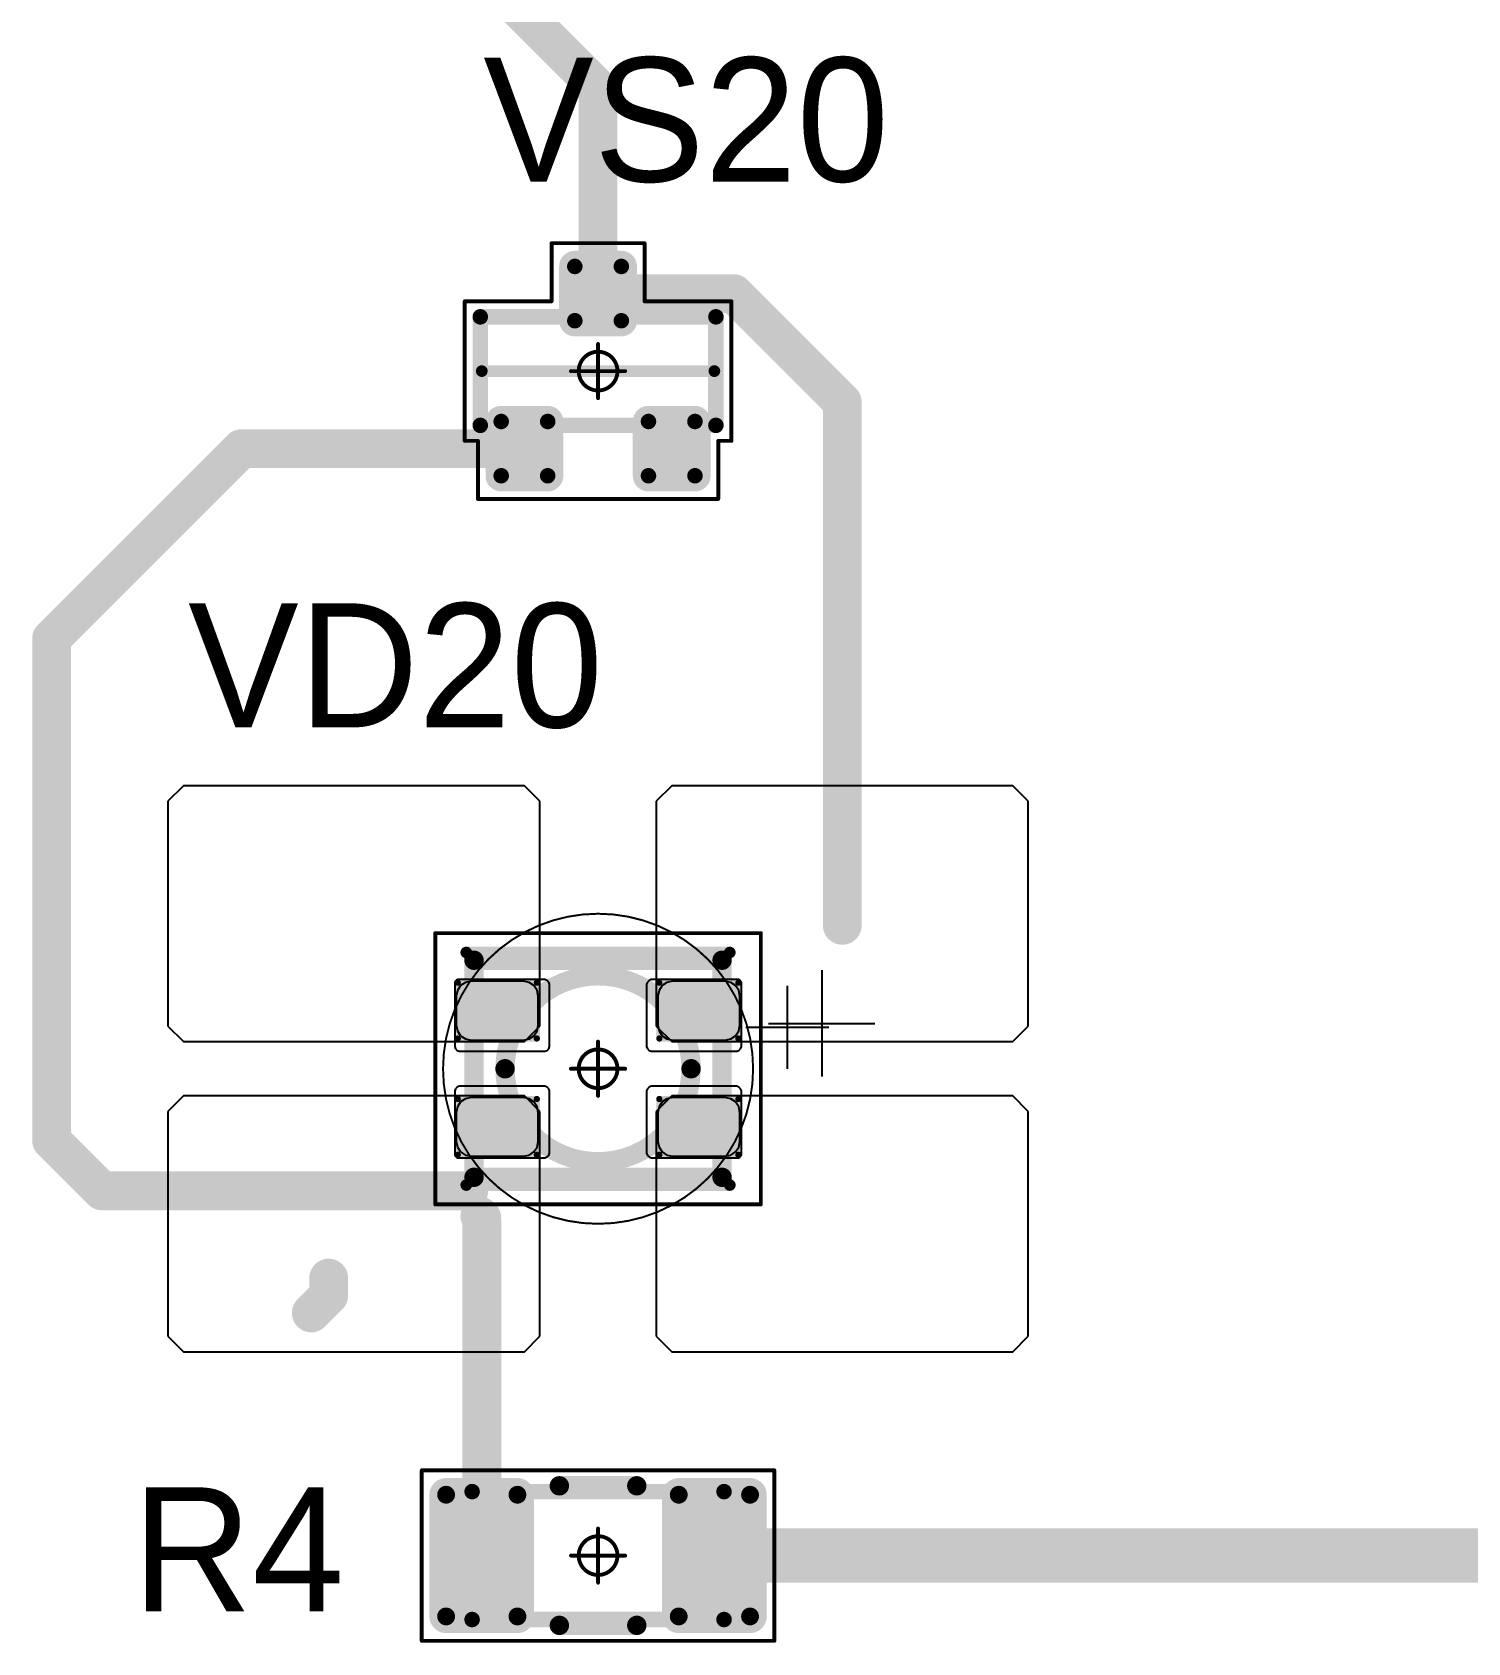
# Model space of a CAD drawing. Header units: millimetres. Extents: x 0 to 400, y 0 to 514.
# Drawn here: x 132.7 to 151.22, y 285.1 to 305.87 of the extents above; entities that cross this region are included whole.
import ezdxf

# ---------------------------------------------------------------- set-up
doc = ezdxf.new("R2010")
doc.units = ezdxf.units.MM
for name, color, linetype in [('Mechanical13', 56, 'Continuous'), ('Mechanical15', 56, 'Continuous'), ('Mechanical2', 216, 'Continuous'), ('TopLayer', 1, 'Continuous'), ('TopOverlay', 2, 'Continuous'), ('TopPaste', 8, 'Continuous'), ('TopSolder', 216, 'Continuous')]:
    doc.layers.add(name, color=color, linetype=linetype)

# ---------------------------------------------------------------- blocks, each defined once
blk = doc.blocks.new('SOT23_162')
at = {"layer": 'Mechanical13', "const_width": 0.2}
for points in [[(-0.7, 1.52), (0.7, 1.52)], [(-0.7, 1.52), (-0.7, -1.52)], [(0.7, 1.52), (0.7, -1.52)], [(-0.7, -1.52), (0.7, -1.52)]]:
    blk.add_lwpolyline(points, dxfattribs=at)
at = {"layer": 'Mechanical13', "const_width": 0.1}
for points in [[(-0.75, 1.52, 1), (-0.65, 1.52, 1)], [(-0.75, 1.52, 1), (-0.65, 1.52, 1)], [(0.65, 1.52, 1), (0.75, 1.52, 1)], [(0.65, 1.52, 1), (0.75, 1.52, 1)], [(-0.75, -1.52, 1), (-0.65, -1.52, 1)], [(-0.75, -1.52, 1), (-0.65, -1.52, 1)], [(0.65, -1.52, 1), (0.75, -1.52, 1)], [(0.65, -1.52, 1), (0.75, -1.52, 1)]]:
    blk.add_lwpolyline(points, format="xyb", close=True, dxfattribs=at)
at = {"layer": 'Mechanical15', "const_width": 0.05}
for points in [[(-0.9, 1.72), (-0.9, 1.55)], [(-0.9, 1.72), (0.9, 1.72)], [(0.9, 1.72), (0.9, 0.6)], [(-1.65, 1.55), (-1.65, -1.55)], [(-1.65, 1.55), (-0.9, 1.55)], [(0.9, 0.6), (1.65, 0.6)], [(1.65, 0.6), (1.65, -0.6)], [(0, 0.35), (0, -0.35)], [(-0.35, 0), (0.35, 0)], [(0.9, -0.6), (1.65, -0.6)], [(0.9, -0.6), (0.9, -1.72)], [(-1.65, -1.55), (-0.9, -1.55)], [(-0.9, -1.55), (-0.9, -1.72)], [(-0.9, -1.72), (0.9, -1.72)]]:
    blk.add_lwpolyline(points, dxfattribs=at)
at = {"layer": 'Mechanical15'}
for points, const_width in [([(-0.913, 1.72, 1), (-0.888, 1.72, 1)], 0.025), ([(-0.913, 1.72, 1), (-0.888, 1.72, 1)], 0.025), ([(0.888, 1.72, 1), (0.913, 1.72, 1)], 0.025), ([(0.888, 1.72, 1), (0.913, 1.72, 1)], 0.025), ([(-1.662, 1.55, 1), (-1.637, 1.55, 1)], 0.025), ([(-1.662, 1.55, 1), (-1.637, 1.55, 1)], 0.025), ([(-0.913, 1.55, 1), (-0.888, 1.55, 1)], 0.025), ([(-0.913, 1.55, 1), (-0.888, 1.55, 1)], 0.025), ([(0.888, 0.6, 1), (0.913, 0.6, 1)], 0.025), ([(0.888, 0.6, 1), (0.913, 0.6, 1)], 0.025), ([(1.637, 0.6, 1), (1.662, 0.6, 1)], 0.025), ([(1.637, 0.6, 1), (1.662, 0.6, 1)], 0.025), ([(0.25, 0, 1), (-0.25, 0, 1)], 0.05), ([(-0.012, 0.35, 1), (0.012, 0.35, 1)], 0.025), ([(-0.362, 0, 1), (-0.337, 0, 1)], 0.025), ([(-0.262, 0, 1), (-0.238, 0, 1)], 0.025), ([(0.238, 0, 1), (0.262, 0, 1)], 0.025), ([(0.337, 0, 1), (0.362, 0, 1)], 0.025), ([(-0.012, -0.35, 1), (0.012, -0.35, 1)], 0.025), ([(0.888, -0.6, 1), (0.913, -0.6, 1)], 0.025), ([(0.888, -0.6, 1), (0.913, -0.6, 1)], 0.025), ([(1.637, -0.6, 1), (1.662, -0.6, 1)], 0.025), ([(1.637, -0.6, 1), (1.662, -0.6, 1)], 0.025), ([(-1.662, -1.55, 1), (-1.637, -1.55, 1)], 0.025), ([(-1.662, -1.55, 1), (-1.637, -1.55, 1)], 0.025), ([(-0.913, -1.55, 1), (-0.888, -1.55, 1)], 0.025), ([(-0.913, -1.55, 1), (-0.888, -1.55, 1)], 0.025), ([(-0.913, -1.72, 1), (-0.888, -1.72, 1)], 0.025), ([(-0.913, -1.72, 1), (-0.888, -1.72, 1)], 0.025), ([(0.888, -1.72, 1), (0.913, -1.72, 1)], 0.025), ([(0.888, -1.72, 1), (0.913, -1.72, 1)], 0.025)]:
    blk.add_lwpolyline(points, format="xyb", close=True, dxfattribs=dict(at, const_width=const_width))
at = {"layer": 'TopLayer', "const_width": 0.1}
for points in [[(-1.4, 1.25, 1), (-1.3, 1.25, 1)], [(-0.7, 1.25, 1), (-0.6, 1.25, 1)], [(-1.4, 0.65, 1), (-1.3, 0.65, 1)], [(-0.7, 0.65, 1), (-0.6, 0.65, 1)], [(0.6, 0.3, 1), (0.7, 0.3, 1)], [(1.3, 0.3, 1), (1.4, 0.3, 1)], [(0.6, -0.3, 1), (0.7, -0.3, 1)], [(1.3, -0.3, 1), (1.4, -0.3, 1)], [(-1.4, -0.65, 1), (-1.3, -0.65, 1)], [(-0.7, -0.65, 1), (-0.6, -0.65, 1)], [(-1.4, -1.25, 1), (-1.3, -1.25, 1)], [(-0.7, -1.25, 1), (-0.6, -1.25, 1)]]:
    blk.add_lwpolyline(points, format="xyb", close=True, dxfattribs=at)
at = {"layer": 'TopLayer'}
for points in [[(-1.45, 1.25), (-1.45, 0.65), (-0.55, 1.25), (-0.55, 0.65)], [(-1.35, 1.35), (-1.35, 0.55), (-0.65, 1.35), (-0.65, 0.55)], [(0.55, 0.3), (0.55, -0.3), (1.45, 0.3), (1.45, -0.3)], [(0.65, 0.4), (0.65, -0.4), (1.35, 0.4), (1.35, -0.4)], [(-1.35, -0.55), (-1.35, -1.35), (-0.65, -0.55), (-0.65, -1.35)], [(-1.45, -0.65), (-1.45, -1.25), (-0.55, -0.65), (-0.55, -1.25)]]:
    blk.add_solid(points, dxfattribs=at)
at = {"layer": 'TopOverlay', "const_width": 0.15}
blk.add_lwpolyline([(0, 1.5), (0, -1.5)], dxfattribs=at)
at = {"layer": 'TopOverlay', "const_width": 0.075}
for points in [[(-0.038, 1.5, 1), (0.038, 1.5, 1)], [(-0.038, -1.5, 1), (0.038, -1.5, 1)]]:
    blk.add_lwpolyline(points, format="xyb", close=True, dxfattribs=at)
at = {"layer": 'TopPaste', "const_width": 0.075}
for points in [[(-1.387, 1.25, 1), (-1.313, 1.25, 1)], [(-0.687, 1.25, 1), (-0.613, 1.25, 1)], [(-1.387, 0.65, 1), (-1.313, 0.65, 1)], [(-0.687, 0.65, 1), (-0.613, 0.65, 1)], [(0.613, 0.3, 1), (0.687, 0.3, 1)], [(1.313, 0.3, 1), (1.387, 0.3, 1)], [(0.613, -0.3, 1), (0.687, -0.3, 1)], [(1.313, -0.3, 1), (1.387, -0.3, 1)], [(-1.387, -0.65, 1), (-1.313, -0.65, 1)], [(-0.687, -0.65, 1), (-0.613, -0.65, 1)], [(-1.387, -1.25, 1), (-1.313, -1.25, 1)], [(-0.687, -1.25, 1), (-0.613, -1.25, 1)]]:
    blk.add_lwpolyline(points, format="xyb", close=True, dxfattribs=at)
at = {"layer": 'TopPaste'}
for points in [[(-1.425, 1.25), (-1.425, 0.65), (-0.575, 1.25), (-0.575, 0.65)], [(-1.35, 1.325), (-1.35, 0.575), (-0.65, 1.325), (-0.65, 0.575)], [(0.575, 0.3), (0.575, -0.3), (1.425, 0.3), (1.425, -0.3)], [(0.65, 0.375), (0.65, -0.375), (1.35, 0.375), (1.35, -0.375)], [(-1.35, -0.575), (-1.35, -1.325), (-0.65, -0.575), (-0.65, -1.325)], [(-1.425, -0.65), (-1.425, -1.25), (-0.575, -0.65), (-0.575, -1.25)]]:
    blk.add_solid(points, dxfattribs=at)
at = {"layer": 'TopSolder', "const_width": 0.202}
for points in [[(-1.451, 1.25, 1), (-1.249, 1.25, 1)], [(-0.751, 1.25, 1), (-0.549, 1.25, 1)], [(-1.451, 0.65, 1), (-1.249, 0.65, 1)], [(-0.751, 0.65, 1), (-0.549, 0.65, 1)], [(0.549, 0.3, 1), (0.751, 0.3, 1)], [(1.249, 0.3, 1), (1.451, 0.3, 1)], [(0.549, -0.3, 1), (0.751, -0.3, 1)], [(1.249, -0.3, 1), (1.451, -0.3, 1)], [(-1.451, -0.65, 1), (-1.249, -0.65, 1)], [(-0.751, -0.65, 1), (-0.549, -0.65, 1)], [(-1.451, -1.25, 1), (-1.249, -1.25, 1)], [(-0.751, -1.25, 1), (-0.549, -1.25, 1)]]:
    blk.add_lwpolyline(points, format="xyb", close=True, dxfattribs=at)
at = {"layer": 'TopSolder'}
for points in [[(-1.552, 1.25), (-1.552, 0.65), (-0.448, 1.25), (-0.448, 0.65)], [(-1.35, 1.452), (-1.35, 0.448), (-0.65, 1.452), (-0.65, 0.448)], [(0.65, 0.502), (0.65, -0.502), (1.35, 0.502), (1.35, -0.502)], [(0.448, 0.3), (0.448, -0.3), (1.552, 0.3), (1.552, -0.3)], [(-1.35, -0.448), (-1.35, -1.452), (-0.65, -0.448), (-0.65, -1.452)], [(-1.552, -0.65), (-1.552, -1.25), (-0.448, -0.65), (-0.448, -1.25)]]:
    blk.add_solid(points, dxfattribs=at)
blk = doc.blocks.new('E65F_335')
at = {"layer": 'Mechanical13'}
for p, q in [((2.441, 1.071), (2.441, 0)), ((1.905, 0.536), (2.976, 0.536))]:
    blk.add_line(p, q, dxfattribs=at)
at = {"layer": 'Mechanical13', "const_width": 0.25}
for points in [[(-1.6, -1.4), (-1.6, 1.4)], [(-1.6, 1.4), (1.6, 1.4)], [(1.6, -1.4), (1.6, 1.4)], [(-1.6, -1.4), (1.6, -1.4)]]:
    blk.add_lwpolyline(points, dxfattribs=at)
at = {"layer": 'Mechanical13'}
for points, const_width in [([(-1.663, 1.4, 1), (-1.538, 1.4, 1)], 0.125), ([(-1.663, 1.4, 1), (-1.538, 1.4, 1)], 0.125), ([(1.537, 1.4, 1), (1.662, 1.4, 1)], 0.125), ([(1.537, 1.4, 1), (1.662, 1.4, 1)], 0.125), ([(1.2, 0, 1), (-1.2, 0, 1)], 0.25), ([(-1.263, 0, 1), (-1.138, 0, 1)], 0.125), ([(1.137, 0, 1), (1.262, 0, 1)], 0.125), ([(-1.663, -1.4, 1), (-1.538, -1.4, 1)], 0.125), ([(-1.663, -1.4, 1), (-1.538, -1.4, 1)], 0.125), ([(1.537, -1.4, 1), (1.662, -1.4, 1)], 0.125), ([(1.537, -1.4, 1), (1.662, -1.4, 1)], 0.125)]:
    blk.add_lwpolyline(points, format="xyb", close=True, dxfattribs=dict(at, const_width=const_width))
at = {"layer": 'Mechanical15', "const_width": 0.05}
for points in [[(-2.1, 1.75), (2.1, 1.75)], [(-2.1, -1.75), (-2.1, 1.75)], [(2.1, -1.75), (2.1, 1.75)], [(0, -0.35), (0, 0.35)], [(0, -0.35), (0, 0.35)], [(-0.35, 0), (0.35, 0)], [(-0.35, 0), (0.35, 0)], [(-2.1, -1.75), (2.1, -1.75)]]:
    blk.add_lwpolyline(points, dxfattribs=at)
at = {"layer": 'Mechanical15'}
for points, const_width in [([(-2.113, 1.75, 1), (-2.088, 1.75, 1)], 0.025), ([(-2.113, 1.75, 1), (-2.088, 1.75, 1)], 0.025), ([(2.087, 1.75, 1), (2.112, 1.75, 1)], 0.025), ([(2.087, 1.75, 1), (2.112, 1.75, 1)], 0.025), ([(0.25, 0, 1), (-0.25, 0, 1)], 0.05), ([(0.25, 0, 1), (-0.25, 0, 1)], 0.05), ([(-0.013, 0.35, 1), (0.012, 0.35, 1)], 0.025), ([(-0.013, 0.35, 1), (0.012, 0.35, 1)], 0.025), ([(-0.363, 0, 1), (-0.338, 0, 1)], 0.025), ([(-0.363, 0, 1), (-0.338, 0, 1)], 0.025), ([(-0.263, 0, 1), (-0.238, 0, 1)], 0.025), ([(-0.263, 0, 1), (-0.238, 0, 1)], 0.025), ([(0.237, 0, 1), (0.262, 0, 1)], 0.025), ([(0.237, 0, 1), (0.262, 0, 1)], 0.025), ([(0.337, 0, 1), (0.362, 0, 1)], 0.025), ([(0.337, 0, 1), (0.362, 0, 1)], 0.025), ([(-0.013, -0.35, 1), (0.012, -0.35, 1)], 0.025), ([(-0.013, -0.35, 1), (0.012, -0.35, 1)], 0.025), ([(-2.113, -1.75, 1), (-2.088, -1.75, 1)], 0.025), ([(-2.113, -1.75, 1), (-2.088, -1.75, 1)], 0.025), ([(2.087, -1.75, 1), (2.112, -1.75, 1)], 0.025), ([(2.087, -1.75, 1), (2.112, -1.75, 1)], 0.025)]:
    blk.add_lwpolyline(points, format="xyb", close=True, dxfattribs=dict(at, const_width=const_width))
at = {"layer": 'TopLayer'}
for p, q in [((-5.35, 3.65), (-5.55, 3.45)), ((-0.95, 3.65), (-5.35, 3.65)), ((-5.35, 3.65), (-5.35, 3.65)), ((-0.75, 3.45), (-0.95, 3.65)), ((0.95, 3.65), (0.75, 3.45)), ((5.35, 3.65), (0.95, 3.65)), ((0.95, 3.65), (0.95, 3.65)), ((5.55, 3.45), (5.35, 3.65)), ((-5.55, 3.45), (-5.55, 3.45)), ((-5.55, 3.45), (-5.55, 0.55)), ((-0.75, 0.55), (-0.75, 3.45)), ((0.75, 3.45), (0.75, 3.45)), ((0.75, 3.45), (0.75, 0.55)), ((5.55, 0.55), (5.55, 3.45)), ((-5.55, 0.55), (-5.35, 0.35)), ((-0.95, 0.35), (-0.75, 0.55)), ((0.75, 0.55), (0.95, 0.35)), ((5.35, 0.35), (5.55, 0.55)), ((-5.35, 0.35), (-0.95, 0.35)), ((0.95, 0.35), (5.35, 0.35)), ((-5.35, -0.35), (-5.55, -0.55)), ((-0.95, -0.35), (-5.35, -0.35)), ((-5.35, -0.35), (-5.35, -0.35)), ((-0.75, -0.55), (-0.95, -0.35)), ((0.95, -0.35), (0.75, -0.55)), ((5.35, -0.35), (0.95, -0.35)), ((0.95, -0.35), (0.95, -0.35)), ((5.55, -0.55), (5.35, -0.35)), ((-5.55, -0.55), (-5.55, -0.55)), ((-5.55, -0.55), (-5.55, -3.45)), ((-0.75, -3.45), (-0.75, -0.55)), ((0.75, -0.55), (0.75, -0.55)), ((0.75, -0.55), (0.75, -3.45)), ((5.55, -3.45), (5.55, -0.55)), ((-5.55, -3.45), (-5.35, -3.65)), ((-0.95, -3.65), (-0.75, -3.45)), ((0.75, -3.45), (0.95, -3.65)), ((5.35, -3.65), (5.55, -3.45)), ((-5.35, -3.65), (-0.95, -3.65)), ((0.95, -3.65), (5.35, -3.65))]:
    blk.add_line(p, q, dxfattribs=at)
at = {"layer": 'TopLayer', "const_width": 0.04}
for points in [[(-1.83, 1.11, 1), (-1.79, 1.11, 1)], [(-0.81, 1.11, 1), (-0.77, 1.11, 1)], [(0.77, 1.11, 1), (0.81, 1.11, 1)], [(1.79, 1.11, 1), (1.83, 1.11, 1)], [(-1.83, 0.39, 1), (-1.79, 0.39, 1)], [(-0.81, 0.39, 1), (-0.77, 0.39, 1)], [(0.77, 0.39, 1), (0.81, 0.39, 1)], [(1.79, 0.39, 1), (1.83, 0.39, 1)], [(-1.83, -0.39, 1), (-1.79, -0.39, 1)], [(-0.81, -0.39, 1), (-0.77, -0.39, 1)], [(0.77, -0.39, 1), (0.81, -0.39, 1)], [(1.79, -0.39, 1), (1.83, -0.39, 1)], [(-1.83, -1.11, 1), (-1.79, -1.11, 1)], [(-0.81, -1.11, 1), (-0.77, -1.11, 1)], [(0.77, -1.11, 1), (0.81, -1.11, 1)], [(1.79, -1.11, 1), (1.83, -1.11, 1)]]:
    blk.add_lwpolyline(points, format="xyb", close=True, dxfattribs=at)
at = {"layer": 'TopLayer'}
for points in [[(-1.85, 1.11), (-1.85, 0.39), (-0.75, 1.11), (-0.75, 0.39)], [(-1.81, 1.15), (-1.81, 0.35), (-0.79, 1.15), (-0.79, 0.35)], [(0.75, 1.11), (0.75, 0.39), (1.85, 1.11), (1.85, 0.39)], [(0.79, 1.15), (0.79, 0.35), (1.81, 1.15), (1.81, 0.35)], [(-1.85, -0.39), (-1.85, -1.11), (-0.75, -0.39), (-0.75, -1.11)], [(-1.81, -0.35), (-1.81, -1.15), (-0.79, -0.35), (-0.79, -1.15)], [(0.75, -0.39), (0.75, -1.11), (1.85, -0.39), (1.85, -1.11)], [(0.79, -0.35), (0.79, -1.15), (1.81, -0.35), (1.81, -1.15)]]:
    blk.add_solid(points, dxfattribs=at)
at = {"layer": 'TopOverlay'}
for p, q in [((2.886, 1.271), (2.886, -0.1)), ((2.2, 0.586), (3.571, 0.586))]:
    blk.add_line(p, q, dxfattribs=at)
at = {"layer": 'TopOverlay', "const_width": 0.15}
for points in [[(-1.7, 1.5), (1.7, 1.5)], [(-1.7, -1.5), (1.7, -1.5)]]:
    blk.add_lwpolyline(points, dxfattribs=at)
at = {"layer": 'TopOverlay', "const_width": 0.075}
for points in [[(-1.738, 1.5, 1), (-1.663, 1.5, 1)], [(1.662, 1.5, 1), (1.737, 1.5, 1)], [(-1.738, -1.5, 1), (-1.663, -1.5, 1)], [(1.662, -1.5, 1), (1.737, -1.5, 1)]]:
    blk.add_lwpolyline(points, format="xyb", close=True, dxfattribs=at)
at = {"layer": 'TopPaste'}
for p, q in [((-1.773, 1.073), (-1.814, 1.011)), ((-1.711, 1.114), (-1.773, 1.073)), ((-1.638, 1.129), (-1.711, 1.114)), ((-0.963, 1.129), (-1.638, 1.129)), ((-0.889, 1.114), (-0.963, 1.129)), ((-0.827, 1.073), (-0.889, 1.114)), ((-0.786, 1.011), (-0.827, 1.073)), ((0.827, 1.073), (0.786, 1.011)), ((0.889, 1.114), (0.827, 1.073)), ((0.962, 1.129), (0.889, 1.114)), ((1.637, 1.129), (0.962, 1.129)), ((1.711, 1.114), (1.637, 1.129)), ((1.773, 1.073), (1.711, 1.114)), ((1.814, 1.011), (1.773, 1.073)), ((-1.814, 1.011), (-1.829, 0.938)), ((-1.829, 0.938), (-1.829, 0.563)), ((-0.771, 0.938), (-0.786, 1.011)), ((-0.771, 0.563), (-0.771, 0.938)), ((0.786, 1.011), (0.771, 0.938)), ((0.771, 0.938), (0.771, 0.563)), ((1.829, 0.938), (1.814, 1.011)), ((1.829, 0.563), (1.829, 0.938)), ((-1.829, 0.563), (-1.814, 0.489)), ((-1.814, 0.489), (-1.773, 0.427)), ((-1.773, 0.427), (-1.711, 0.386)), ((-0.889, 0.386), (-0.827, 0.427)), ((-0.827, 0.427), (-0.786, 0.489)), ((-0.786, 0.489), (-0.771, 0.563)), ((0.771, 0.563), (0.786, 0.489)), ((0.786, 0.489), (0.827, 0.427)), ((0.827, 0.427), (0.889, 0.386)), ((1.711, 0.386), (1.773, 0.427)), ((1.773, 0.427), (1.814, 0.489)), ((1.814, 0.489), (1.829, 0.563)), ((-1.711, 0.386), (-1.638, 0.371)), ((-1.638, 0.371), (-0.963, 0.371)), ((-0.963, 0.371), (-0.889, 0.386)), ((0.889, 0.386), (0.962, 0.371)), ((0.962, 0.371), (1.637, 0.371)), ((1.637, 0.371), (1.711, 0.386)), ((-1.711, -0.386), (-1.773, -0.427)), ((-1.638, -0.371), (-1.711, -0.386)), ((-0.963, -0.371), (-1.638, -0.371)), ((-0.889, -0.386), (-0.963, -0.371)), ((-0.827, -0.427), (-0.889, -0.386)), ((0.889, -0.386), (0.827, -0.427)), ((0.962, -0.371), (0.889, -0.386)), ((1.637, -0.371), (0.962, -0.371)), ((1.711, -0.386), (1.637, -0.371)), ((1.773, -0.427), (1.711, -0.386)), ((-1.814, -0.489), (-1.829, -0.563)), ((-1.829, -0.563), (-1.829, -0.938)), ((-1.773, -0.427), (-1.814, -0.489)), ((-0.786, -0.489), (-0.827, -0.427)), ((-0.771, -0.563), (-0.786, -0.489)), ((-0.771, -0.938), (-0.771, -0.563)), ((0.786, -0.489), (0.771, -0.563)), ((0.771, -0.563), (0.771, -0.938)), ((0.827, -0.427), (0.786, -0.489)), ((1.814, -0.489), (1.773, -0.427)), ((1.829, -0.563), (1.814, -0.489)), ((1.829, -0.938), (1.829, -0.563)), ((-1.829, -0.938), (-1.814, -1.011)), ((-1.814, -1.011), (-1.773, -1.073)), ((-0.827, -1.073), (-0.786, -1.011)), ((-0.786, -1.011), (-0.771, -0.938)), ((0.771, -0.938), (0.786, -1.011)), ((0.786, -1.011), (0.827, -1.073)), ((1.773, -1.073), (1.814, -1.011)), ((1.814, -1.011), (1.829, -0.938)), ((-1.773, -1.073), (-1.711, -1.114)), ((-1.711, -1.114), (-1.638, -1.129)), ((-1.638, -1.129), (-0.963, -1.129)), ((-0.963, -1.129), (-0.889, -1.114)), ((-0.889, -1.114), (-0.827, -1.073)), ((0.827, -1.073), (0.889, -1.114)), ((0.889, -1.114), (0.962, -1.129)), ((0.962, -1.129), (1.637, -1.129)), ((1.637, -1.129), (1.711, -1.114)), ((1.711, -1.114), (1.773, -1.073))]:
    blk.add_line(p, q, dxfattribs=at)
at = {"layer": 'TopSolder'}
for p, q in [((-1.842, 1.129), (-1.85, 1.111)), ((-1.85, 1.111), (-1.85, 1.101)), ((-1.85, 1.101), (-1.85, 1.101)), ((-1.85, 1.101), (-1.85, 0.301)), ((-1.828, 1.143), (-1.842, 1.129)), ((-1.81, 1.151), (-1.828, 1.143)), ((-1.8, 1.151), (-1.81, 1.151)), ((-0.7, 1.151), (-1.8, 1.151)), ((-0.685, 1.151), (-0.7, 1.151)), ((-0.7, 1.151), (-0.7, 1.151)), ((-0.658, 1.139), (-0.685, 1.151)), ((-0.636, 1.118), (-0.658, 1.139)), ((-0.625, 1.09), (-0.636, 1.118)), ((-0.625, 1.076), (-0.625, 1.09)), ((-0.625, 0.301), (-0.625, 1.076)), ((0.636, 1.118), (0.625, 1.09)), ((0.625, 1.09), (0.625, 1.076)), ((0.625, 1.076), (0.625, 1.076)), ((0.625, 1.076), (0.625, 0.301)), ((0.657, 1.139), (0.636, 1.118)), ((0.685, 1.151), (0.657, 1.139)), ((0.7, 1.151), (0.685, 1.151)), ((1.8, 1.151), (0.7, 1.151)), ((1.81, 1.151), (1.8, 1.151)), ((1.8, 1.151), (1.8, 1.151)), ((1.828, 1.143), (1.81, 1.151)), ((1.842, 1.129), (1.828, 1.143)), ((1.85, 1.111), (1.842, 1.129)), ((1.85, 1.101), (1.85, 1.111)), ((1.85, 0.301), (1.85, 1.101)), ((-1.85, 0.301), (-1.85, 0.286)), ((-1.85, 0.286), (-1.839, 0.258)), ((-1.839, 0.258), (-1.818, 0.237)), ((-1.818, 0.237), (-1.79, 0.226)), ((-1.79, 0.226), (-1.775, 0.226)), ((-1.775, 0.226), (-1.775, 0.226)), ((-1.775, 0.226), (-0.7, 0.226)), ((-0.7, 0.226), (-0.685, 0.226)), ((-0.685, 0.226), (-0.658, 0.237)), ((-0.658, 0.237), (-0.636, 0.258)), ((-0.636, 0.258), (-0.625, 0.286)), ((-0.625, 0.286), (-0.625, 0.301)), ((-0.625, 0.301), (-0.625, 0.301)), ((0.625, 0.301), (0.625, 0.286)), ((0.625, 0.286), (0.636, 0.258)), ((0.636, 0.258), (0.657, 0.237)), ((0.657, 0.237), (0.685, 0.226)), ((0.685, 0.226), (0.7, 0.226)), ((0.7, 0.226), (0.7, 0.226)), ((0.7, 0.226), (1.775, 0.226)), ((1.775, 0.226), (1.79, 0.226)), ((1.79, 0.226), (1.817, 0.237)), ((1.817, 0.237), (1.839, 0.258)), ((1.839, 0.258), (1.85, 0.286)), ((1.85, 0.286), (1.85, 0.301)), ((1.85, 0.301), (1.85, 0.301)), ((-1.839, -0.257), (-1.85, -0.285)), ((-1.85, -0.285), (-1.85, -0.299)), ((-1.85, -0.299), (-1.85, -0.299)), ((-1.85, -0.299), (-1.85, -1.099)), ((-1.818, -0.236), (-1.839, -0.257)), ((-1.79, -0.224), (-1.818, -0.236)), ((-1.775, -0.224), (-1.79, -0.224)), ((-0.7, -0.224), (-1.775, -0.224)), ((-0.685, -0.224), (-0.7, -0.224)), ((-0.7, -0.224), (-0.7, -0.224)), ((-0.658, -0.236), (-0.685, -0.224)), ((-0.636, -0.257), (-0.658, -0.236)), ((-0.625, -0.285), (-0.636, -0.257)), ((-0.625, -0.299), (-0.625, -0.285)), ((-0.625, -1.074), (-0.625, -0.299)), ((0.636, -0.257), (0.625, -0.285)), ((0.625, -0.285), (0.625, -0.299)), ((0.625, -0.299), (0.625, -0.299)), ((0.625, -0.299), (0.625, -1.074)), ((0.657, -0.236), (0.636, -0.257)), ((0.685, -0.224), (0.657, -0.236)), ((0.7, -0.224), (0.685, -0.224)), ((1.775, -0.224), (0.7, -0.224)), ((1.79, -0.224), (1.775, -0.224)), ((1.775, -0.224), (1.775, -0.224)), ((1.817, -0.236), (1.79, -0.224)), ((1.839, -0.257), (1.817, -0.236)), ((1.85, -0.285), (1.839, -0.257)), ((1.85, -0.299), (1.85, -0.285)), ((1.85, -1.099), (1.85, -0.299)), ((-1.85, -1.099), (-1.85, -1.109)), ((-1.85, -1.109), (-1.842, -1.128)), ((-1.842, -1.128), (-1.828, -1.142)), ((-1.828, -1.142), (-1.81, -1.149)), ((-1.81, -1.149), (-1.8, -1.149)), ((-1.8, -1.149), (-0.7, -1.149)), ((-1.8, -1.149), (-1.8, -1.149)), ((-0.7, -1.149), (-0.685, -1.149)), ((-0.685, -1.149), (-0.658, -1.138)), ((-0.658, -1.138), (-0.636, -1.117)), ((-0.636, -1.117), (-0.625, -1.089)), ((-0.625, -1.089), (-0.625, -1.074)), ((-0.625, -1.074), (-0.625, -1.074)), ((0.625, -1.074), (0.625, -1.089)), ((0.625, -1.089), (0.636, -1.117)), ((0.636, -1.117), (0.657, -1.138)), ((0.657, -1.138), (0.685, -1.149)), ((0.685, -1.149), (0.7, -1.149)), ((0.7, -1.149), (1.8, -1.149)), ((0.7, -1.149), (0.7, -1.149)), ((1.8, -1.149), (1.81, -1.149)), ((1.81, -1.149), (1.828, -1.142)), ((1.828, -1.142), (1.842, -1.128)), ((1.842, -1.128), (1.85, -1.109)), ((1.85, -1.109), (1.85, -1.099)), ((1.85, -1.099), (1.85, -1.099))]:
    blk.add_line(p, q, dxfattribs=at)
blk = doc.blocks.new('RC1206S_388')
at = {"layer": 'Mechanical13', "const_width": 0.2}
for points in [[(-1.625, -0.825), (-1.625, 0.825)], [(-1.625, 0.825), (1.625, 0.825)], [(1.625, -0.825), (1.625, 0.825)], [(-1.625, -0.825), (1.625, -0.825)]]:
    blk.add_lwpolyline(points, dxfattribs=at)
at = {"layer": 'Mechanical13', "const_width": 0.1}
for points in [[(-1.675, 0.825, 1), (-1.575, 0.825, 1)], [(-1.675, 0.825, 1), (-1.575, 0.825, 1)], [(1.575, 0.825, 1), (1.675, 0.825, 1)], [(1.575, 0.825, 1), (1.675, 0.825, 1)], [(-1.675, -0.825, 1), (-1.575, -0.825, 1)], [(-1.675, -0.825, 1), (-1.575, -0.825, 1)], [(1.575, -0.825, 1), (1.675, -0.825, 1)], [(1.575, -0.825, 1), (1.675, -0.825, 1)]]:
    blk.add_lwpolyline(points, format="xyb", close=True, dxfattribs=at)
at = {"layer": 'Mechanical15', "const_width": 0.05}
for points in [[(-2.275, -1.1), (-2.275, 1.1)], [(-2.275, 1.1), (2.275, 1.1)], [(2.275, -1.1), (2.275, 1.1)], [(0, -0.35), (0, 0.35)], [(-0.35, 0), (0.35, 0)], [(-2.275, -1.1), (2.275, -1.1)]]:
    blk.add_lwpolyline(points, dxfattribs=at)
at = {"layer": 'Mechanical15'}
for points, const_width in [([(-2.287, 1.1, 1), (-2.262, 1.1, 1)], 0.025), ([(-2.287, 1.1, 1), (-2.262, 1.1, 1)], 0.025), ([(2.262, 1.1, 1), (2.287, 1.1, 1)], 0.025), ([(2.262, 1.1, 1), (2.287, 1.1, 1)], 0.025), ([(0.25, 0, 1), (-0.25, 0, 1)], 0.05), ([(-0.012, 0.35, 1), (0.012, 0.35, 1)], 0.025), ([(-0.362, 0, 1), (-0.337, 0, 1)], 0.025), ([(-0.262, 0, 1), (-0.238, 0, 1)], 0.025), ([(0.238, 0, 1), (0.262, 0, 1)], 0.025), ([(0.337, 0, 1), (0.362, 0, 1)], 0.025), ([(-0.012, -0.35, 1), (0.012, -0.35, 1)], 0.025), ([(-2.287, -1.1, 1), (-2.262, -1.1, 1)], 0.025), ([(-2.287, -1.1, 1), (-2.262, -1.1, 1)], 0.025), ([(2.262, -1.1, 1), (2.287, -1.1, 1)], 0.025), ([(2.262, -1.1, 1), (2.287, -1.1, 1)], 0.025)]:
    blk.add_lwpolyline(points, format="xyb", close=True, dxfattribs=dict(at, const_width=const_width))
at = {"layer": 'TopLayer', "const_width": 0.115}
for points in [[(-2.018, 0.785, 1), (-1.903, 0.785, 1)], [(-1.098, 0.785, 1), (-0.983, 0.785, 1)], [(0.983, 0.785, 1), (1.098, 0.785, 1)], [(1.903, 0.785, 1), (2.018, 0.785, 1)], [(-2.018, -0.785, 1), (-1.903, -0.785, 1)], [(-1.098, -0.785, 1), (-0.983, -0.785, 1)], [(0.983, -0.785, 1), (1.098, -0.785, 1)], [(1.903, -0.785, 1), (2.018, -0.785, 1)]]:
    blk.add_lwpolyline(points, format="xyb", close=True, dxfattribs=at)
at = {"layer": 'TopLayer'}
for points in [[(-1.96, -0.9), (-1.04, -0.9), (-1.96, 0.9), (-1.04, 0.9)], [(1.04, -0.9), (1.96, -0.9), (1.04, 0.9), (1.96, 0.9)], [(-2.075, -0.785), (-0.925, -0.785), (-2.075, 0.785), (-0.925, 0.785)], [(0.925, -0.785), (2.075, -0.785), (0.925, 0.785), (2.075, 0.785)]]:
    blk.add_solid(points, dxfattribs=at)
at = {"layer": 'TopOverlay', "const_width": 0.25}
for points in [[(-0.5, 0.9), (0.5, 0.9)], [(-0.5, -0.9), (0.5, -0.9)]]:
    blk.add_lwpolyline(points, dxfattribs=at)
at = {"layer": 'TopOverlay', "const_width": 0.125}
for points in [[(-0.562, 0.9, 1), (-0.437, 0.9, 1)], [(0.437, 0.9, 1), (0.562, 0.9, 1)], [(-0.562, -0.9, 1), (-0.437, -0.9, 1)], [(0.437, -0.9, 1), (0.562, -0.9, 1)]]:
    blk.add_lwpolyline(points, format="xyb", close=True, dxfattribs=at)
at = {"layer": 'TopPaste', "const_width": 0.09}
for points in [[(-2.005, 0.785, 1), (-1.915, 0.785, 1)], [(-1.085, 0.785, 1), (-0.995, 0.785, 1)], [(0.995, 0.785, 1), (1.085, 0.785, 1)], [(1.915, 0.785, 1), (2.005, 0.785, 1)], [(-2.005, -0.785, 1), (-1.915, -0.785, 1)], [(-1.085, -0.785, 1), (-0.995, -0.785, 1)], [(0.995, -0.785, 1), (1.085, -0.785, 1)], [(1.915, -0.785, 1), (2.005, -0.785, 1)]]:
    blk.add_lwpolyline(points, format="xyb", close=True, dxfattribs=at)
at = {"layer": 'TopPaste'}
for points in [[(-1.96, -0.875), (-1.04, -0.875), (-1.96, 0.875), (-1.04, 0.875)], [(1.04, -0.875), (1.96, -0.875), (1.04, 0.875), (1.96, 0.875)], [(-2.05, -0.785), (-0.95, -0.785), (-2.05, 0.785), (-0.95, 0.785)], [(0.95, -0.785), (2.05, -0.785), (0.95, 0.785), (2.05, 0.785)]]:
    blk.add_solid(points, dxfattribs=at)
at = {"layer": 'TopSolder', "const_width": 0.215}
for points in [[(-2.068, 0.785, 1), (-1.853, 0.785, 1)], [(-1.148, 0.785, 1), (-0.933, 0.785, 1)], [(0.933, 0.785, 1), (1.148, 0.785, 1)], [(1.853, 0.785, 1), (2.068, 0.785, 1)], [(-2.068, -0.785, 1), (-1.853, -0.785, 1)], [(-1.148, -0.785, 1), (-0.933, -0.785, 1)], [(0.933, -0.785, 1), (1.148, -0.785, 1)], [(1.853, -0.785, 1), (2.068, -0.785, 1)]]:
    blk.add_lwpolyline(points, format="xyb", close=True, dxfattribs=at)
at = {"layer": 'TopSolder'}
for points in [[(-1.96, -1), (-1.04, -1), (-1.96, 1), (-1.04, 1)], [(1.04, -1), (1.96, -1), (1.04, 1), (1.96, 1)], [(-2.175, -0.785), (-0.825, -0.785), (-2.175, 0.785), (-0.825, 0.785)], [(0.825, -0.785), (2.175, -0.785), (0.825, 0.785), (2.175, 0.785)]]:
    blk.add_solid(points, dxfattribs=at)

msp = doc.modelspace()

# ---------------------------------------------------------------- linework, layer by layer
at = {"layer": 'Mechanical2'}
for points, const_width in [([(142, 292.5, 1), (138, 292.5, 1)], 0.0254), ([(140, 294.5, 1), (140, 294.5, 1)], 0.0005), ([(137.994, 292.5, 1), (138.006, 292.5, 1)], 0.0127), ([(138, 292.5, 1), (138, 292.5, 1)], 0.0005), ([(141.994, 292.5, 1), (142.006, 292.5, 1)], 0.0127), ([(142, 292.5, 1), (142, 292.5, 1)], 0.0005), ([(140, 290.5, 1), (140, 290.5, 1)], 0.0005)]:
    msp.add_lwpolyline(points, format="xyb", close=True, dxfattribs=dict(at, const_width=const_width))
at = {"layer": 'Mechanical2', "const_width": 0.001}
for points in [[(140, 290.5), (140, 294.5)], [(138, 292.5), (142, 292.5)]]:
    msp.add_lwpolyline(points, dxfattribs=at)
at = {"layer": 'TopLayer'}
for points, const_width in [([(138.725, 306.425), (140, 305.15)], 0.5), ([(140, 302.5), (140, 305.15)], 0.5), ([(140, 302.5), (141.75, 302.5)], 0.5), ([(141.75, 302.5), (143.15, 301.1)], 0.5), ([(143.15, 294.35), (143.15, 301.1)], 0.5), ([(132.95, 298.05), (135.4, 300.5)], 0.5), ([(135.4, 300.5), (139.05, 300.5)], 0.5), ([(132.95, 291.575), (132.95, 298.05)], 0.5), ([(132.95, 291.575), (133.6, 290.925)], 0.5), ([(133.6, 290.925), (138.332, 290.925)], 0.5), ([(138.475, 290.6), (138.5, 290.575)], 0.5), ([(138.5, 286.22), (138.5, 290.575)], 0.5), ([(136.525, 289.575), (136.525, 289.8)], 0.5), ([(136.3, 289.35), (136.525, 289.575)], 0.5), ([(141.5, 286.22), (184.73, 286.22)], 0.7)]:
    msp.add_lwpolyline(points, dxfattribs=dict(at, const_width=const_width))
for points, const_width in [([(139.875, 305.15, 1), (140.125, 305.15, 1)], 0.25), ([(139.875, 305.15, 1), (140.125, 305.15, 1)], 0.25), ([(139.875, 302.5, 1), (140.125, 302.5, 1)], 0.25), ([(139.875, 302.5, 1), (140.125, 302.5, 1)], 0.25), ([(141.625, 302.5, 1), (141.875, 302.5, 1)], 0.25), ([(141.625, 302.5, 1), (141.875, 302.5, 1)], 0.25), ([(143.025, 301.1, 1), (143.275, 301.1, 1)], 0.25), ([(143.025, 301.1, 1), (143.275, 301.1, 1)], 0.25), ([(135.275, 300.5, 1), (135.525, 300.5, 1)], 0.25), ([(135.275, 300.5, 1), (135.525, 300.5, 1)], 0.25), ([(138.925, 300.5, 1), (139.175, 300.5, 1)], 0.25), ([(132.825, 298.05, 1), (133.075, 298.05, 1)], 0.25), ([(132.825, 298.05, 1), (133.075, 298.05, 1)], 0.25), ([(143.025, 294.35, 1), (143.275, 294.35, 1)], 0.25), ([(132.825, 291.575, 1), (133.075, 291.575, 1)], 0.25), ([(132.825, 291.575, 1), (133.075, 291.575, 1)], 0.25), ([(133.475, 290.925, 1), (133.725, 290.925, 1)], 0.25), ([(133.475, 290.925, 1), (133.725, 290.925, 1)], 0.25), ([(138.207, 290.925, 1), (138.457, 290.925, 1)], 0.25), ([(138.35, 290.6, 1), (138.6, 290.6, 1)], 0.25), ([(138.375, 290.575, 1), (138.625, 290.575, 1)], 0.25), ([(138.375, 290.575, 1), (138.625, 290.575, 1)], 0.25), ([(136.4, 289.8, 1), (136.65, 289.8, 1)], 0.25), ([(136.4, 289.575, 1), (136.65, 289.575, 1)], 0.25), ([(136.4, 289.575, 1), (136.65, 289.575, 1)], 0.25), ([(136.175, 289.35, 1), (136.425, 289.35, 1)], 0.25), ([(141.325, 286.22, 1), (141.675, 286.22, 1)], 0.35), ([(138.375, 286.22, 1), (138.625, 286.22, 1)], 0.25)]:
    msp.add_lwpolyline(points, format="xyb", close=True, dxfattribs=dict(at, const_width=const_width))

# ---------------------------------------------------------------- block references
for name, p, rotation in [('SOT23_162', (140, 301.5), 90), ('E65F_335', (140, 292.5), 360), ('RC1206S_388', (140, 286.22), 360)]:
    msp.add_blockref(name, p, dxfattribs=dict(rotation=rotation))

# ---------------------------------------------------------------- texts
at = {"layer": 'TopOverlay'}
for s, p in [('VS20', (138.519, 303.945)), ('VD20', (134.711, 296.905)), ('R4', (133.991, 285.5))]:
    msp.add_text(s, height=1.6, dxfattribs=at).set_placement(p)

doc.saveas('drawing.dxf')
